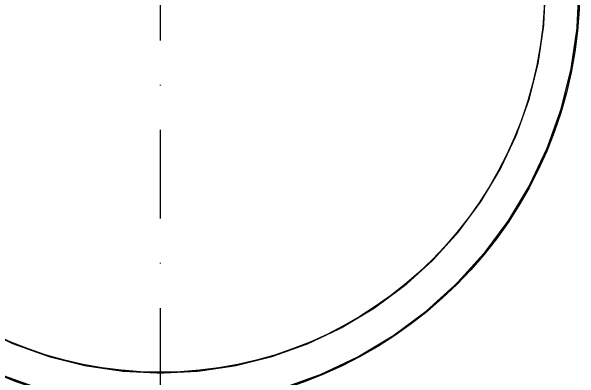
# Model space of a CAD drawing. Extents: x 386248 to 427517, y 4539405 to 4542296.
# Drawn here: x 415695.5 to 415776.9, y 4540699 to 4540751.6 of the extents above; entities that cross this region are included whole.
import ezdxf

# ---------------------------------------------------------------- set-up
doc = ezdxf.new("R2010")
doc.units = 0
doc.linetypes.add('DASHDOT', pattern=[25.399999999999995, 12.7, -6.349999999999998, 0, -6.349999999999998])

msp = doc.modelspace()

# ---------------------------------------------------------------- linework, layer by layer
at = {"linetype": 'DASHDOT'}
msp.add_line((415716.8767807448, 4540670.951011251), (415716.8767807433, 4540838.951011251), dxfattribs=at)
at = {"const_width": 0.2}
for points in [[(415716.8187018199, 4540814.850983095, 4125.419487084489), (415716.8767807516, 4540814.85101125, 757.1641360628518)], [(415716.8187018198, 4540810.050980643, 3794.834832213869), (415716.8767807515, 4540810.051011252, 696.4894835567163)]]:
    msp.add_lwpolyline(points, format="xyb", dxfattribs=at)
for radius in [59.99999999999545, 54.99999999999545]:
    msp.add_circle((415716.8767807523, 4540754.951011253), radius)

doc.saveas('drawing.dxf')
